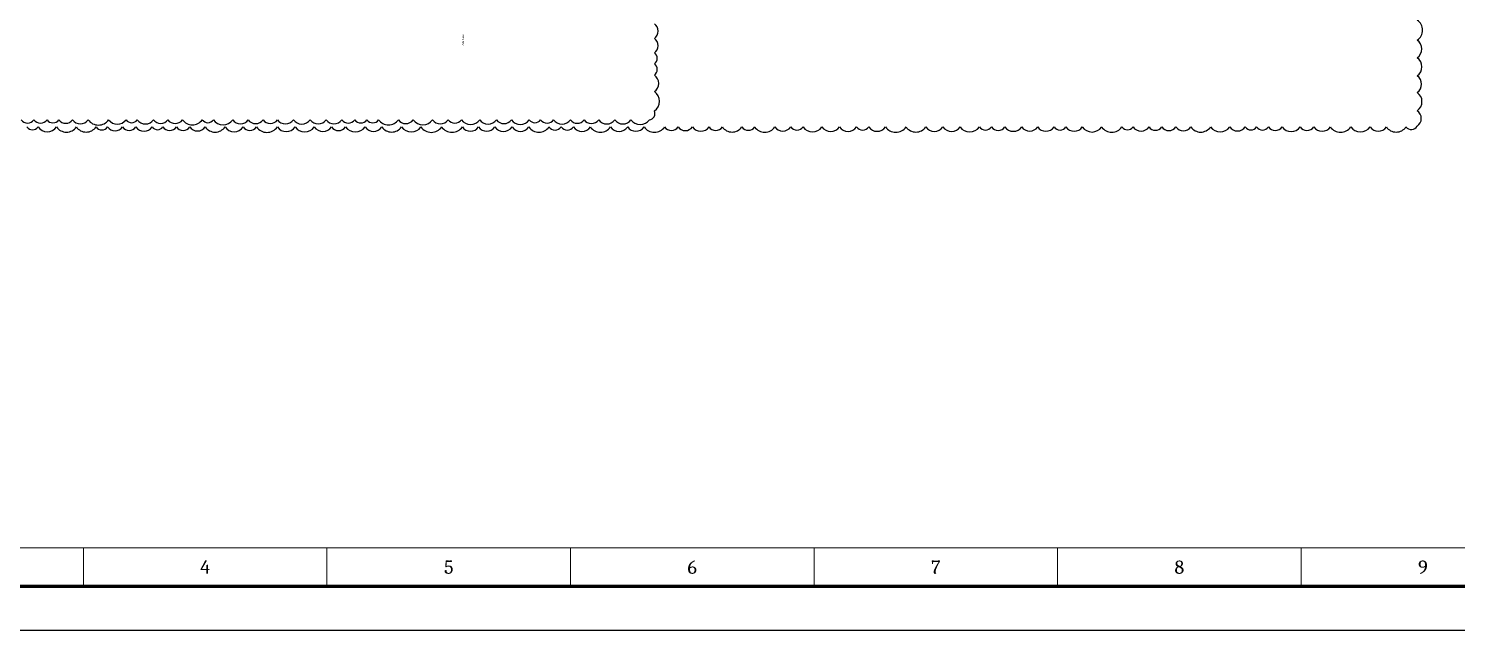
# Model space of a CAD drawing. Header units: millimetres. Extents: x -116965 to 323937, y 291661 to 566926.
# Drawn here: x -56458 to -51932, y 335491 to 337399 of the extents above; entities that cross this region are included whole.
import ezdxf
from ezdxf.enums import TextEntityAlignment as Align

# ---------------------------------------------------------------- set-up
doc = ezdxf.new("R2010")
doc.units = ezdxf.units.MM
doc.layers.get('0').update_dxf_attribs({"lineweight": 18})
doc.layers.add('HV-MV Equipment', color=4, linetype='Continuous', lineweight=9)
doc.styles.add('Hel-Con', font='')
doc.styles.add('hwBorder', font='Cambria.ttf')
doc.styles.get('Hel-Con').set_extended_font_data('VNI-Helve-Condense')

# ---------------------------------------------------------------- blocks, each defined once
blk = doc.blocks.new('*U1980')
at = {"color": 5}
for p, q in [((92.7, 5), (92.7, 9.34)), ((120.27, 5), (120.27, 9.34)), ((147.84, 5), (147.84, 9.34)), ((175.41, 5), (175.41, 9.34)), ((202.98, 5), (202.98, 9.34)), ((230.54, 5), (230.54, 9.34))]:
    blk.add_line(p, q, dxfattribs=at)
at = {"color": 5, "const_width": 0.35}
blk.add_lwpolyline([(10, 198.62), (285.68, 198.62), (285.68, 5), (10, 5)], close=True, dxfattribs=at)
at = {"color": 5}
blk.add_lwpolyline([(14.34, 194.28), (281.34, 194.28), (281.34, 9.34), (14.34, 9.34)], close=True, dxfattribs=at)
at = {"layer": 'Defpoints', "color": 4}
blk.add_lwpolyline([(0, 203.62), (290.68, 203.62), (290.68, 0), (0, 0)], close=True, dxfattribs=at)
at = {"color": 253, "style": 'hwBorder'}
for s, p in [('4', (106.49, 7.17)), ('5', (134.06, 7.17)), ('6', (161.62, 7.17)), ('7', (189.19, 7.17)), ('8', (216.76, 7.17)), ('9', (244.33, 7.17))]:
    blk.add_text(s, height=1.5, dxfattribs=at).set_placement(p, align=Align.MIDDLE_CENTER)
at = {"color": 6, "style": 'hwBorder', "flags": 8}
for tag, p in [("DWG'SNAME", (266.34, 59)), ("DWG'SCODE2", (266.34, 51.05))]:
    blk.add_attdef(tag, text='', height=1.5, dxfattribs=at).set_placement(p, align=Align.MIDDLE_CENTER)
at = {"color": 253, "style": 'hwBorder', "flags": 8}
for tag, p in [('REV_0', (253.34, 43.79)), ('REV_MODIFY0', (264.34, 44.1)), ('REV_DATE0', (277.34, 44.1)), ('REV_1', (253.34, 40.48)), ('REV_MODIFY1', (264.34, 40.79)), ('REV_DATE1', (277.34, 40.79)), ('REV_2', (253.34, 37.17)), ('REV_MODIFY2', (264.34, 37.48)), ('REV_DATE2', (277.34, 37.48)), ('REV_3', (253.34, 33.86)), ('REV_MODIFY3', (264.34, 34.17)), ('REV_DATE3', (277.34, 34.17)), ('REV_4', (253.34, 30.55)), ('REV_MODIFY4', (264.34, 30.86)), ('REV_DATE4', (277.34, 30.86))]:
    blk.add_attdef(tag, text='', height=1, dxfattribs=at).set_placement(p, align=Align.MIDDLE_CENTER)
at = {"color": 6, "style": 'hwBorder', "flags": 8}
for tag, p in [('TOLERANCE', (261.54, 27.22)), ('PAGE', (259.34, 15.3))]:
    blk.add_attdef(tag, text='', height=1.5, dxfattribs=at).set_placement(p, align=Align.MIDDLE_LEFT)

msp = doc.modelspace()

# ---------------------------------------------------------------- linework, layer by layer
at = {"color": 3, "lineweight": -3}
msp.add_lwpolyline([(-56481.399632, 337110.023661, 0.52056705), (-56441.016523, 337110.023661, 0.52056705), (-56399.5378, 337110.023661, 0.52056705), (-56361.749781, 337110.023661, 0.52056705), (-56318.787858, 337110.023661, 0.52056705), (-56268.98572, 337110.023661, 0.52056705), (-56204.131852, 337110.023661, 0.52056705), (-56149.107997, 337110.023661, 0.52056705), (-56113.352511, 337110.023661, 0.52056705), (-56061.822008, 337110.023661, 0.52056705), (-56016.639355, 337110.023661, 0.52056705), (-55970.022332, 337110.023661, 0.52056705), (-55907.510251, 337110.023661, 0.52056705), (-55872.038588, 337110.023661, 0.52056705), (-55811.088038, 337110.023661, 0.52056705), (-55761.879993, 337110.023661, 0.52056705), (-55714.831642, 337110.023661, 0.52056705), (-55669.214609, 337110.023661, 0.52056705), (-55618.701389, 337110.023661, 0.52056705), (-55565.296032, 337110.023661, 0.52056705), (-55514.791968, 337110.023661, 0.52056705), (-55465.115973, 337110.023661, 0.52056705), (-55424.411402, 337110.023661, 0.52056705), (-55385.598979, 337110.023661, 0.52056705), (-55348.523059, 337110.023661, 0.52056705), (-55285.841092, 337110.023661, 0.52056705), (-55238.982973, 337110.023661, 0.52056705), (-55177.514626, 337110.023661, 0.52056705), (-55128.301495, 337110.023661, 0.52056705), (-55086.025221, 337110.023661, 0.52056705), (-55028.242492, 337110.023661, 0.52056705), (-54975.171822, 337110.023661, 0.52056705), (-54927.736902, 337110.023661, 0.52056705), (-54871.022322, 337110.023661, 0.52056705), (-54835.10407, 337110.023661, 0.52056705), (-54793.747421, 337110.023661, 0.52056705), (-54740.383773, 337110.023661, 0.52056705), (-54697.084111, 337110.023661, 0.52056705), (-54650.890278, 337110.023661, 0.52056705), (-54599.868417, 337110.023661, 0.52056705), (-54548.73262, 337110.023661, 0.52056705), (-54490.442266, 337110.023661, 0.52056705), (-54474.535088, 337137.927838, 0.52056705), (-54474.535088, 337199.131691, 0.52056705), (-54474.535088, 337251.570629, 0.52056705), (-54474.535088, 337287.552969, 0.52056705), (-54474.535088, 337322.035832, 0.52056705), (-54474.535088, 337367.634555, 0.52056705), (-54474.535088, 337414.643232, 0.52056705)], format="xyb", dxfattribs=at)
at = {"color": 1, "lineweight": -3}
msp.add_lwpolyline([(-56463.13795, 337087.257888, 0.52056705), (-56427.928746, 337087.257888, 0.52056705), (-56369.362709, 337087.257888, 0.52056705), (-56306.511873, 337087.257888, 0.52056705), (-56244.10966, 337087.257888, 0.52056705), (-56207.309424, 337087.257888, 0.52056705), (-56160.343472, 337087.257888, 0.52056705), (-56118.193341, 337087.257888, 0.52056705), (-56065.927342, 337087.257888, 0.52056705), (-56032.457693, 337087.257888, 0.52056705), (-55989.577152, 337087.257888, 0.52056705), (-55947.033333, 337087.257888, 0.52056705), (-55898.057229, 337087.257888, 0.52056705), (-55835.307104, 337087.257888, 0.52056705), (-55777.755299, 337087.257888, 0.52056705), (-55735.647894, 337087.257888, 0.52056705), (-55669.406452, 337087.257888, 0.52056705), (-55613.021471, 337087.257888, 0.52056705), (-55552.542941, 337087.257888, 0.52056705), (-55497.725594, 337087.257888, 0.52056705), (-55453.028185, 337087.257888, 0.52056705), (-55391.603581, 337087.257888, 0.52056705), (-55337.978491, 337087.257888, 0.52056705), (-55275.877394, 337087.257888, 0.52056705), (-55214.440582, 337087.257888, 0.52056705), (-55148.624365, 337087.257888, 0.52056705), (-55083.137747, 337087.257888, 0.52056705), (-55031.662177, 337087.257888, 0.52056705), (-54980.085896, 337087.257888, 0.52056705), (-54925.558475, 337087.257888, 0.52056705), (-54872.014768, 337087.257888, 0.52056705), (-54808.679705, 337087.257888, 0.52056705), (-54769.936457, 337087.257888, 0.52056705), (-54731.025357, 337087.257888, 0.52056705), (-54677.351438, 337087.257888, 0.52056705), (-54613.777313, 337087.257888, 0.52056705), (-54559.076954, 337087.257888, 0.52056705), (-54507.047982, 337087.257888, 0.52056705), (-54442.022194, 337087.257888, 0.52056705), (-54398.918868, 337087.257888, 0.52056705), (-54353.965104, 337087.257888, 0.52056705), (-54301.351193, 337087.257888, 0.52056705), (-54259.087127, 337087.257888, 0.52056705), (-54197.120311, 337087.257888, 0.52056705), (-54156.526624, 337087.257888, 0.52056705), (-54092.767354, 337087.257888, 0.52056705), (-54042.388416, 337087.257888, 0.52056705), (-54003.304378, 337087.257888, 0.52056705), (-53943.433166, 337087.257888, 0.52056705), (-53887.772491, 337087.257888, 0.52056705), (-53833.850354, 337087.257888, 0.52056705), (-53795.16204, 337087.257888, 0.52056705), (-53742.085265, 337087.257888, 0.52056705), (-53676.926213, 337087.257888, 0.52056705), (-53614.350044, 337087.257888, 0.52056705), (-53559.878574, 337087.257888, 0.52056705), (-53505.624802, 337087.257888, 0.52056705), (-53444.197146, 337087.257888, 0.52056705), (-53405.96254, 337087.257888, 0.52056705), (-53363.462464, 337087.257888, 0.52056705), (-53310.17206, 337087.257888, 0.52056705), (-53259.634425, 337087.257888, 0.52056705), (-53207.481345, 337087.257888, 0.52056705), (-53170.212141, 337087.257888, 0.52056705), (-53118.286932, 337087.257888, 0.52056705), (-53056.690407, 337087.257888, 0.52056705), (-52992.654435, 337087.257888, 0.52056705), (-52957.388263, 337087.257888, 0.52056705), (-52906.830283, 337087.257888, 0.52056705), (-52866.334256, 337087.257888, 0.52056705), (-52821.393716, 337087.257888, 0.52056705), (-52774.300604, 337087.257888, 0.52056705), (-52711.585067, 337087.257888, 0.52056705), (-52650.920374, 337087.257888, 0.52056705), (-52601.707243, 337087.257888, 0.52056705), (-52565.865288, 337087.257888, 0.52056705), (-52528.456716, 337087.257888, 0.52056705), (-52484.946477, 337087.257888, 0.52056705), (-52427.643907, 337087.257888, 0.52056705), (-52384.849835, 337087.257888, 0.52056705), (-52331.948034, 337087.257888, 0.52056705), (-52267.334245, 337087.257888, 0.52056705), (-52205.963557, 337087.257888, 0.52056705), (-52154.518506, 337087.257888, 0.52056705), (-52092.411305, 337087.257888, 0.52056705), (-52056.593391, 337089.799706, 0.52056705), (-52056.593391, 337138.66696, 0.52056705), (-52056.593391, 337196.264543, 0.52056705), (-52056.593391, 337249.419648, 0.52056705), (-52056.593391, 337306.501469, 0.52056705), (-52056.593391, 337362.473432, 0.52056705), (-52056.593391, 337425.683369, 0.52056705)], format="xyb", dxfattribs=at)

# ---------------------------------------------------------------- block references
at = {"ltscale": 5, "xscale": 28, "yscale": 28, "zscale": 28}
msp.add_blockref('*U1980', (-58879.961977, 335490.946197), dxfattribs=at)

# ---------------------------------------------------------------- texts
at = {"layer": 'HV-MV Equipment', "color": 1, "lineweight": 9, "style": 'Hel-Con'}
msp.add_text('Add New', height=6.2326152, rotation=90, dxfattribs=at).set_placement((-55078.037133, 337362.945992), align=Align.CENTER)

doc.saveas('drawing.dxf')
